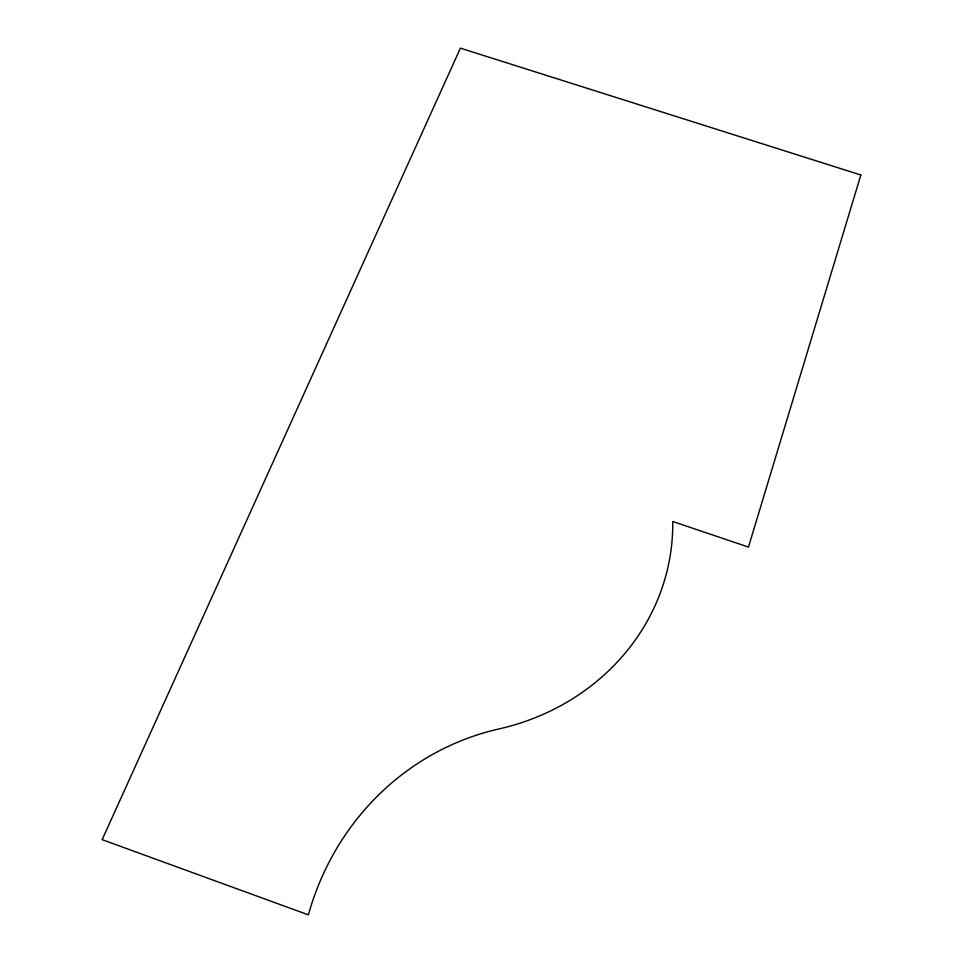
<?xml version="1.0" encoding="UTF-8"?>
<svg xmlns="http://www.w3.org/2000/svg" width="963" height="963" viewBox="0 0 963 963"><rect width="100%" height="100%" fill="white"/><g stroke="black" fill="none" stroke-linecap="round" stroke-linejoin="round"><path stroke-width="1.44" d="M860.85 174.989L748.468 547.068L672.74 521.501A229.76 212.173 2.1 0 1 498.906 728.955A272.517 259.095 80.8 0 0 308.377 914.85L102.15 839.652L460.41 48.15L860.85 174.989"/></g></svg>
